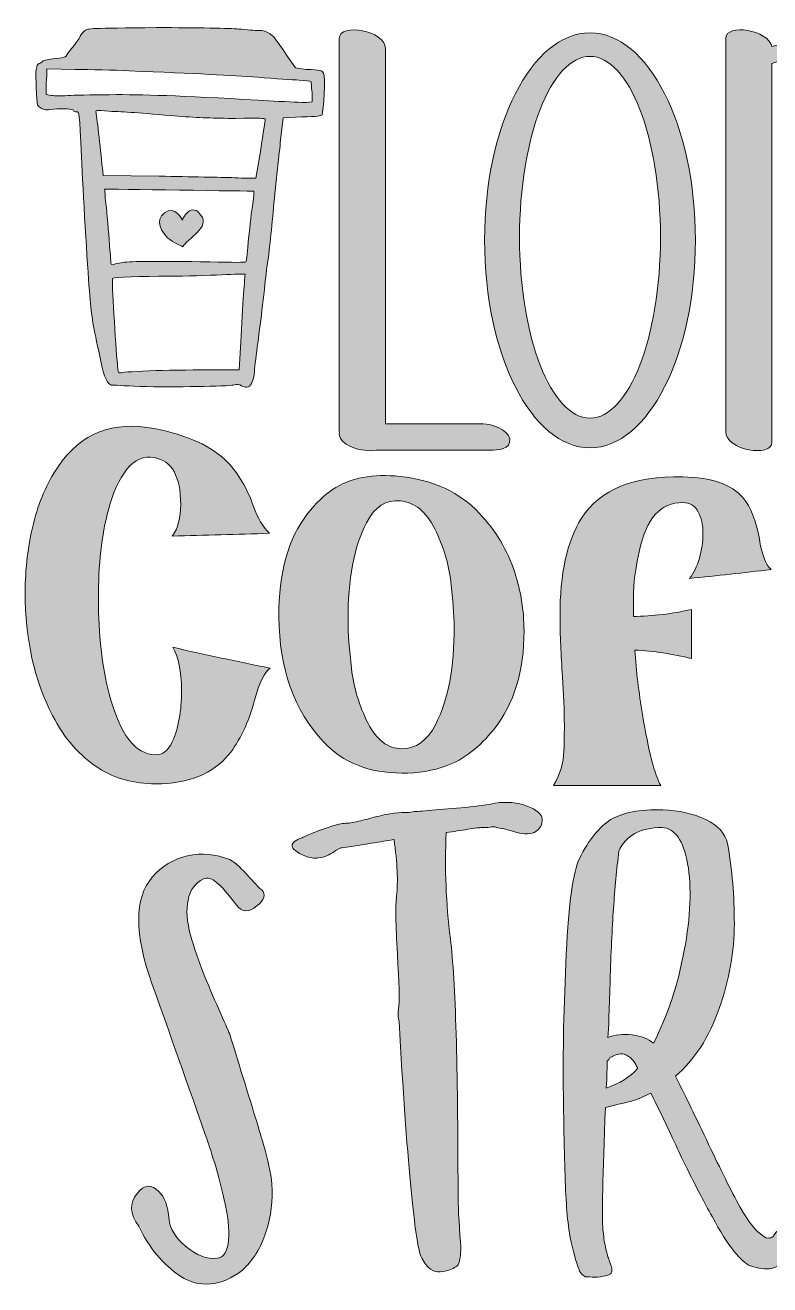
# Model space of a CAD drawing. Header units: inches. Extents: x 243 to 838, y -982 to -99.
# Drawn here: x 243 to 540, y -970 to -467 of the extents above; entities that cross this region are included whole.
import ezdxf

# ---------------------------------------------------------------- set-up
doc = ezdxf.new("R2010")
doc.units = ezdxf.units.IN
doc.header["$MEASUREMENT"] = 0
doc.layers.add('Layer 1', color=7, linetype='Continuous')

# ---------------------------------------------------------------- blocks, each defined once
blk = doc.blocks.new('block 5')
at = {"layer": 'Layer 1', "true_color": 0xbe1e2f}
h = blk.add_hatch(color=242, dxfattribs=at)
h.dxf.hatch_style = 2
edge = h.paths.add_edge_path()
edge.add_spline(control_points=[(294.7, -770.14), (286, -770.14), (278.41, -768.12), (271.93, -763.93), (264.34, -759.08), (258.17, -752.05), (253.41, -742.78), (246.13, -728.81), (242.51, -712.22), (242.51, -693.7), (242.51, -684.11), (243.6, -674.89), (245.77, -666.17), (247.94, -657.45), (251.19, -649.9), (255.53, -643.58), (264.86, -629.71), (277.7, -625.02), (294.17, -628.18), (307.38, -630.71), (317.17, -635.19), (323.5, -641.69), (327.81, -646.15), (331.25, -652.02), (333.81, -659.31), (335.46, -663.99), (337.6, -667.55), (340.21, -670), (327.23, -670.44), (314.26, -670.81), (301.32, -671.15), (303.6, -668.03), (304.73, -663.83), (304.71, -658.52), (304.66, -647.23), (301.15, -641.01), (294.21, -639.78), (289.93, -639.03), (286.24, -640.54), (283.16, -644.41), (280.07, -648.29), (277.61, -653.69), (275.79, -660.62), (273.08, -670.82), (271.75, -682.74), (271.78, -696.2), (271.81, -710.45), (273.24, -723.15), (276.09, -734.13), (280.36, -750.43), (286.55, -758.43), (294.65, -758.55), (297.48, -758.59), (299.7, -756.84), (301.32, -753.32), (303.82, -747.9), (305.06, -741.11), (305.02, -732.87), (304.99, -725.11), (303.81, -719.36), (301.5, -715.57), (314.49, -718.52), (327.49, -721.29), (340.5, -723.91), (338.21, -725.42), (336.11, -729.65), (334.22, -736.67), (331.74, -745.83), (328.29, -753.11), (323.86, -758.5), (317.58, -766.17), (307.86, -770.14), (294.7, -770.14)], knot_values=[0, 0, 0, 0, 1, 1, 1, 2, 2, 2, 3, 3, 3, 4, 4, 4, 5, 5, 5, 6, 6, 6, 7, 7, 7, 8, 8, 8, 9, 9, 9, 10, 10, 10, 11, 11, 11, 12, 12, 12, 13, 13, 13, 14, 14, 14, 15, 15, 15, 16, 16, 16, 17, 17, 17, 18, 18, 18, 19, 19, 19, 20, 20, 20, 21, 21, 21, 22, 22, 22, 23, 23, 23, 24, 24, 24, 24], degree=3, periodic=1)
h = blk.add_hatch(color=242, dxfattribs=at)
h.dxf.hatch_style = 2
edge = h.paths.add_edge_path()
edge.add_spline(control_points=[(393.14, -765.86), (380.06, -765.8), (369.59, -761.74), (361.73, -753.37), (349.99, -740.88), (344.07, -723.98), (343.95, -703.44), (343.86, -685.88), (347.68, -672.01), (355.42, -662.15), (358.73, -657.98), (362.06, -654.77), (365.39, -652.5), (372.57, -647.77), (381.59, -646.13), (392.47, -647.29), (405.66, -648.7), (416.2, -653.57), (424.08, -661.94), (430.6, -668.82), (435.34, -676.72), (438.28, -685.72), (440.71, -693.21), (441.93, -700.9), (441.97, -708.84), (442.04, -725.03), (438.03, -738.12), (429.98, -748.3), (424.21, -755.5), (417.83, -760.42), (410.86, -763), (405.59, -764.92), (399.69, -765.88), (393.14, -765.86)], knot_values=[0, 0, 0, 0, 1, 1, 1, 2, 2, 2, 3, 3, 3, 4, 4, 4, 5, 5, 5, 6, 6, 6, 7, 7, 7, 8, 8, 8, 9, 9, 9, 10, 10, 10, 11, 11, 11, 11], degree=3, periodic=1)
edge = h.paths.add_edge_path()
edge.add_spline(control_points=[(393.09, -756.11), (398.74, -756.18), (403.26, -752.9), (406.64, -746.36), (411.65, -736.53), (414.11, -723.55), (414.02, -707.24), (414, -702.56), (413.56, -696.61), (412.7, -689.37), (411.84, -682.13), (409.7, -675.11), (406.28, -668.23), (402.85, -661.35), (398.26, -657.6), (392.53, -657.04), (386.79, -656.48), (382.27, -659.35), (378.96, -665.79), (373.96, -675.38), (371.51, -688.47), (371.6, -704.89), (371.63, -710.06), (372.1, -716.48), (372.99, -724.11), (373.89, -731.75), (376.07, -739.01), (379.53, -745.83), (382.99, -752.64), (387.51, -756.04), (393.09, -756.11)], knot_values=[0, 0, 0, 0, 1, 1, 1, 2, 2, 2, 3, 3, 3, 4, 4, 4, 5, 5, 5, 6, 6, 6, 7, 7, 7, 8, 8, 8, 9, 9, 9, 10, 10, 10, 10], degree=3, periodic=1)
h = blk.add_hatch(color=242, dxfattribs=at)
h.dxf.hatch_style = 2
edge = h.paths.add_edge_path()
edge.add_spline(control_points=[(496.66, -770.87), (482.35, -770.87), (468.04, -770.87), (453.73, -770.87), (456.38, -766.36), (457.78, -761.73), (457.91, -756.96), (458.04, -752.19), (458.1, -748.8), (458.1, -746.78), (458.07, -740.8), (457.83, -734.33), (457.35, -727.39), (456.72, -718.55), (456.4, -710.5), (456.37, -703.26), (456.3, -686.18), (459.16, -673.08), (464.96, -664.01), (472.39, -652.34), (485.88, -647.09), (505.41, -647.49), (516.94, -647.72), (524.96, -650.41), (529.44, -655.77), (532.66, -659.62), (534.87, -665.11), (536.06, -672.28), (537.03, -678.39), (538.6, -682.46), (540.76, -684.49), (529.89, -685.78), (519.02, -686.97), (508.16, -688.07), (509.8, -685.99), (511.1, -683.29), (512.07, -679.98), (513.04, -676.66), (513.52, -673.34), (513.52, -670.02), (513.52, -666.64), (512.88, -663.76), (511.6, -661.38), (510.33, -659), (508.27, -657.79), (505.43, -657.74), (496.6, -657.57), (490.78, -664.08), (487.97, -677.43), (486.86, -682.5), (486.16, -687), (485.87, -690.92), (485.73, -693.62), (485.67, -697.22), (485.68, -701.74), (485.68, -702.24), (485.68, -702.73), (485.68, -703.23), (493.44, -703.15), (501.2, -702.21), (508.96, -700.42), (508.96, -706.98), (508.97, -713.55), (508.98, -720.11), (501.37, -718.19), (493.8, -717.05), (486.27, -716.7), (486.81, -725.03), (487.84, -733.63), (489.35, -742.49), (491.76, -757.09), (494.2, -766.54), (496.66, -770.87)], knot_values=[0, 0, 0, 0, 1, 1, 1, 2, 2, 2, 3, 3, 3, 4, 4, 4, 5, 5, 5, 6, 6, 6, 7, 7, 7, 8, 8, 8, 9, 9, 9, 10, 10, 10, 11, 11, 11, 12, 12, 12, 13, 13, 13, 14, 14, 14, 15, 15, 15, 16, 16, 16, 17, 17, 17, 18, 18, 18, 19, 19, 19, 20, 20, 20, 21, 21, 21, 22, 22, 22, 23, 23, 23, 24, 24, 24, 24], degree=3, periodic=1)
at = {"layer": 'Layer 1', "lineweight": 0}
for points, knots in [([(294.7, -770.14), (286, -770.14), (278.41, -768.12), (271.93, -763.93), (264.34, -759.08), (258.17, -752.05), (253.41, -742.78), (246.13, -728.81), (242.51, -712.22), (242.51, -693.7), (242.51, -684.11), (243.6, -674.89), (245.77, -666.17), (247.94, -657.45), (251.19, -649.9), (255.53, -643.58), (264.86, -629.71), (277.7, -625.02), (294.17, -628.18), (307.38, -630.71), (317.17, -635.19), (323.5, -641.69), (327.81, -646.15), (331.25, -652.02), (333.81, -659.31), (335.46, -663.99), (337.6, -667.55), (340.21, -670), (327.23, -670.44), (314.26, -670.81), (301.32, -671.15), (303.6, -668.03), (304.73, -663.83), (304.71, -658.52), (304.66, -647.23), (301.15, -641.01), (294.21, -639.78), (289.93, -639.03), (286.24, -640.54), (283.16, -644.41), (280.07, -648.29), (277.61, -653.69), (275.79, -660.62), (273.08, -670.82), (271.75, -682.74), (271.78, -696.2), (271.81, -710.45), (273.24, -723.15), (276.09, -734.13), (280.36, -750.43), (286.55, -758.43), (294.65, -758.55), (297.48, -758.59), (299.7, -756.84), (301.32, -753.32), (303.82, -747.9), (305.06, -741.11), (305.02, -732.87), (304.99, -725.11), (303.81, -719.36), (301.5, -715.57), (314.49, -718.52), (327.49, -721.29), (340.5, -723.91), (338.21, -725.42), (336.11, -729.65), (334.22, -736.67), (331.74, -745.83), (328.29, -753.11), (323.86, -758.5), (317.58, -766.17), (307.86, -770.14), (294.7, -770.14)], [0, 0, 0, 0, 1, 1, 1, 2, 2, 2, 3, 3, 3, 4, 4, 4, 5, 5, 5, 6, 6, 6, 7, 7, 7, 8, 8, 8, 9, 9, 9, 10, 10, 10, 11, 11, 11, 12, 12, 12, 13, 13, 13, 14, 14, 14, 15, 15, 15, 16, 16, 16, 17, 17, 17, 18, 18, 18, 19, 19, 19, 20, 20, 20, 21, 21, 21, 22, 22, 22, 23, 23, 23, 24, 24, 24, 24]), ([(393.14, -765.86), (380.06, -765.8), (369.59, -761.74), (361.73, -753.37), (349.99, -740.88), (344.07, -723.98), (343.95, -703.44), (343.86, -685.88), (347.68, -672.01), (355.42, -662.15), (358.73, -657.98), (362.06, -654.77), (365.39, -652.5), (372.57, -647.77), (381.59, -646.13), (392.47, -647.29), (405.66, -648.7), (416.2, -653.57), (424.08, -661.94), (430.6, -668.82), (435.34, -676.72), (438.28, -685.72), (440.71, -693.21), (441.93, -700.9), (441.97, -708.84), (442.04, -725.03), (438.03, -738.12), (429.98, -748.3), (424.21, -755.5), (417.83, -760.42), (410.86, -763), (405.59, -764.92), (399.69, -765.88), (393.14, -765.86)], [0, 0, 0, 0, 1, 1, 1, 2, 2, 2, 3, 3, 3, 4, 4, 4, 5, 5, 5, 6, 6, 6, 7, 7, 7, 8, 8, 8, 9, 9, 9, 10, 10, 10, 11, 11, 11, 11]), ([(496.66, -770.87), (482.35, -770.87), (468.04, -770.87), (453.73, -770.87), (456.38, -766.36), (457.78, -761.73), (457.91, -756.96), (458.04, -752.19), (458.1, -748.8), (458.1, -746.78), (458.07, -740.8), (457.83, -734.33), (457.35, -727.39), (456.72, -718.55), (456.4, -710.5), (456.37, -703.26), (456.3, -686.18), (459.16, -673.08), (464.96, -664.01), (472.39, -652.34), (485.88, -647.09), (505.41, -647.49), (516.94, -647.72), (524.96, -650.41), (529.44, -655.77), (532.66, -659.62), (534.87, -665.11), (536.06, -672.28), (537.03, -678.39), (538.6, -682.46), (540.76, -684.49), (529.89, -685.78), (519.02, -686.97), (508.16, -688.07), (509.8, -685.99), (511.1, -683.29), (512.07, -679.98), (513.04, -676.66), (513.52, -673.34), (513.52, -670.02), (513.52, -666.64), (512.88, -663.76), (511.6, -661.38), (510.33, -659), (508.27, -657.79), (505.43, -657.74), (496.6, -657.57), (490.78, -664.08), (487.97, -677.43), (486.86, -682.5), (486.16, -687), (485.87, -690.92), (485.73, -693.62), (485.67, -697.22), (485.68, -701.74), (485.68, -702.24), (485.68, -702.73), (485.68, -703.23), (493.44, -703.15), (501.2, -702.21), (508.96, -700.42), (508.96, -706.98), (508.97, -713.55), (508.98, -720.11), (501.37, -718.19), (493.8, -717.05), (486.27, -716.7), (486.81, -725.03), (487.84, -733.63), (489.35, -742.49), (491.76, -757.09), (494.2, -766.54), (496.66, -770.87)], [0, 0, 0, 0, 1, 1, 1, 2, 2, 2, 3, 3, 3, 4, 4, 4, 5, 5, 5, 6, 6, 6, 7, 7, 7, 8, 8, 8, 9, 9, 9, 10, 10, 10, 11, 11, 11, 12, 12, 12, 13, 13, 13, 14, 14, 14, 15, 15, 15, 16, 16, 16, 17, 17, 17, 18, 18, 18, 19, 19, 19, 20, 20, 20, 21, 21, 21, 22, 22, 22, 23, 23, 23, 24, 24, 24, 24]), ([(393.09, -756.11), (398.74, -756.18), (403.26, -752.9), (406.64, -746.36), (411.65, -736.53), (414.11, -723.55), (414.02, -707.24), (414, -702.56), (413.56, -696.61), (412.7, -689.37), (411.84, -682.13), (409.7, -675.11), (406.28, -668.23), (402.85, -661.35), (398.26, -657.6), (392.53, -657.04), (386.79, -656.48), (382.27, -659.35), (378.96, -665.79), (373.96, -675.38), (371.51, -688.47), (371.6, -704.89), (371.63, -710.06), (372.1, -716.48), (372.99, -724.11), (373.89, -731.75), (376.07, -739.01), (379.53, -745.83), (382.99, -752.64), (387.51, -756.04), (393.09, -756.11)], [0, 0, 0, 0, 1, 1, 1, 2, 2, 2, 3, 3, 3, 4, 4, 4, 5, 5, 5, 6, 6, 6, 7, 7, 7, 8, 8, 8, 9, 9, 9, 10, 10, 10, 10])]:
    blk.add_open_spline(points, degree=3, knots=knots, dxfattribs=at)
blk = doc.blocks.new('block 6')
at = {"layer": 'Layer 1', "true_color": 0x030405}
h = blk.add_hatch(color=178, dxfattribs=at)
h.dxf.hatch_style = 2
edge = h.paths.add_edge_path()
edge.add_spline(control_points=[(389.98, -792.35), (386.61, -793.02), (379.65, -794.15), (369.09, -795.72), (368.64, -795.72), (367.92, -796.06), (366.9, -796.73), (365.89, -797.4), (364.88, -798.02), (363.87, -798.58), (362.86, -799.15), (361.52, -799.54), (359.83, -799.76), (358.15, -799.99), (356.4, -799.76), (354.61, -799.09), (351.01, -797.52), (349.22, -796.11), (349.22, -794.88), (349.22, -793.64), (350.57, -792.58), (353.26, -791.68), (354.16, -791.23), (355.73, -790.55), (357.98, -789.65), (360.22, -788.76), (362.36, -787.97), (364.38, -787.3), (366.4, -786.62), (368.31, -786.18), (370.11, -785.95), (371.67, -785.95), (373.58, -785.67), (375.83, -785.11), (378.07, -784.55), (380.49, -783.93), (383.07, -783.25), (385.65, -782.58), (387.96, -782.13), (389.98, -781.91), (392.45, -781.69), (394.19, -781.57), (395.2, -781.57), (396.21, -781.57), (397.17, -781.46), (398.06, -781.23), (398.74, -781.23), (401.1, -781.06), (405.14, -780.73), (409.18, -780.39), (413.67, -780), (418.61, -779.55), (423.55, -779.1), (427.49, -778.54), (430.41, -777.86), (435.12, -777.19), (439.39, -777.59), (443.21, -779.04), (447.02, -780.51), (449.04, -782.24), (449.27, -784.26), (449.27, -786.29), (448.43, -787.92), (446.75, -789.15), (445.06, -790.39), (442.2, -790.44), (438.15, -789.32), (435.91, -788.64), (434.22, -788.2), (433.1, -787.97), (431.97, -787.75), (431.19, -787.58), (430.74, -787.47), (430.29, -787.35), (429.51, -787.35), (428.38, -787.47), (427.26, -787.58), (426.25, -787.63), (425.35, -787.63), (424.23, -787.63), (422.26, -787.86), (419.46, -788.31), (416.65, -788.76), (413.78, -789.21), (410.87, -789.65), (410.19, -803.8), (410.75, -817.95), (412.55, -832.1), (414.57, -849.17), (415.58, -882.86), (415.58, -933.16), (415.58, -938.55), (415.92, -945.29), (416.59, -953.38), (416.81, -957.64), (416.48, -960.67), (415.58, -962.47), (415.36, -962.69), (414.91, -963.03), (414.23, -963.48), (413.56, -963.93), (412.6, -964.32), (411.37, -964.66), (410.13, -965), (408.84, -965.17), (407.5, -965.17), (406.15, -965.17), (404.86, -964.55), (403.62, -963.31), (402.39, -962.08), (401.32, -960.33), (400.42, -958.09), (399.3, -954.5), (398.01, -945.07), (396.55, -929.79), (395.09, -914.53), (393.57, -892.96), (392, -865.11), (391.55, -863.99), (391.55, -861.41), (392, -857.37), (392.22, -856.47), (392, -850.07), (391.33, -838.17), (390.65, -826.26), (390.54, -818.52), (390.99, -814.92), (391.66, -809.31), (391.33, -801.78), (389.98, -792.35)], knot_values=[0, 0, 0, 0, 1, 1, 1, 2, 2, 2, 3, 3, 3, 4, 4, 4, 5, 5, 5, 6, 6, 6, 7, 7, 7, 8, 8, 8, 9, 9, 9, 10, 10, 10, 11, 11, 11, 12, 12, 12, 13, 13, 13, 14, 14, 14, 15, 15, 15, 16, 16, 16, 17, 17, 17, 18, 18, 18, 19, 19, 19, 20, 20, 20, 21, 21, 21, 22, 22, 22, 23, 23, 23, 24, 24, 24, 25, 25, 25, 26, 26, 26, 27, 27, 27, 28, 28, 28, 29, 29, 29, 30, 30, 30, 31, 31, 31, 32, 32, 32, 33, 33, 33, 34, 34, 34, 35, 35, 35, 36, 36, 36, 37, 37, 37, 38, 38, 38, 39, 39, 39, 40, 40, 40, 41, 41, 41, 42, 42, 42, 43, 43, 43, 43], degree=3, periodic=1)
h = blk.add_hatch(color=178, dxfattribs=at)
h.dxf.hatch_style = 2
edge = h.paths.add_edge_path()
edge.add_spline(control_points=[(466.45, -967.19), (466, -966.96), (465.44, -966.51), (464.76, -965.84), (464.09, -965.17), (463.02, -962.08), (461.56, -956.58), (460.1, -951.07), (459.15, -943.72), (458.7, -934.51), (458.25, -925.08), (457.91, -911.77), (457.69, -894.59), (457.46, -877.41), (457.86, -858.6), (458.87, -838.17), (459.88, -817.73), (461.62, -805.04), (464.09, -800.1), (467.91, -792.47), (472.12, -787.25), (476.72, -784.43), (481.32, -781.63), (488.23, -780.34), (497.44, -780.56), (503.95, -780.79), (509.68, -782.08), (514.62, -784.43), (519.56, -786.79), (522.48, -789.99), (523.38, -794.03), (525.17, -804.37), (526.07, -815.04), (526.07, -826.04), (526.07, -837.04), (524.05, -848.33), (520.01, -859.89), (515.97, -871.46), (510.13, -880.5), (502.49, -887.01), (505.19, -892.18), (509, -899.98), (513.95, -910.43), (518.88, -920.87), (523.21, -929.63), (526.92, -936.7), (530.62, -943.77), (533.82, -948.21), (536.52, -950.01), (537.64, -951.13), (538.65, -951.69), (539.55, -951.69), (540.44, -951.69), (541.07, -951.52), (541.4, -951.19), (541.74, -950.85), (542.08, -950.4), (542.41, -949.84), (542.75, -949.28), (543.03, -949), (543.26, -949), (545.5, -948.77), (546.84, -950.57), (547.3, -954.39), (547.75, -959.78), (545.61, -962.92), (540.9, -963.82), (538.65, -964.27), (535.84, -963.93), (532.48, -962.81), (530.68, -962.13), (528.49, -960.17), (525.91, -956.91), (523.32, -953.65), (520.4, -949.05), (517.15, -943.1), (513.89, -937.15), (511.14, -931.93), (508.89, -927.44), (506.65, -922.95), (503.67, -916.77), (499.97, -908.91), (496.26, -901.05), (493.84, -896), (492.72, -893.75), (490.03, -895.1), (487.33, -896.22), (484.64, -897.12), (480.6, -898.02), (477.23, -898.8), (474.53, -899.48), (473.41, -926.88), (473.07, -943.16), (473.52, -948.32), (473.74, -950.79), (474.08, -953.09), (474.53, -955.23), (474.98, -957.36), (475.43, -958.99), (475.88, -960.11), (476.33, -961.23), (476.67, -962.25), (476.89, -963.15), (477.11, -964.04), (477.17, -964.71), (477.06, -965.17), (476.94, -965.61), (476.67, -965.95), (476.22, -966.18), (475.32, -966.62), (474.08, -966.96), (472.51, -967.19), (470.94, -967.41), (469.48, -967.41), (468.13, -967.19), (468.13, -967.19), (466.45, -967.19), (466.45, -967.19)], knot_values=[0, 0, 0, 0, 1, 1, 1, 2, 2, 2, 3, 3, 3, 4, 4, 4, 5, 5, 5, 6, 6, 6, 7, 7, 7, 8, 8, 8, 9, 9, 9, 10, 10, 10, 11, 11, 11, 12, 12, 12, 13, 13, 13, 14, 14, 14, 15, 15, 15, 16, 16, 16, 17, 17, 17, 18, 18, 18, 19, 19, 19, 20, 20, 20, 21, 21, 21, 22, 22, 22, 23, 23, 23, 24, 24, 24, 25, 25, 25, 26, 26, 26, 27, 27, 27, 28, 28, 28, 29, 29, 29, 30, 30, 30, 31, 31, 31, 32, 32, 32, 33, 33, 33, 34, 34, 34, 35, 35, 35, 36, 36, 36, 37, 37, 37, 38, 38, 38, 39, 39, 39, 39], degree=3, periodic=1)
edge = h.paths.add_edge_path()
edge.add_spline(control_points=[(475.21, -880.95), (475.21, -883.42), (475.09, -887.01), (474.87, -891.73), (480.26, -889.93), (484.41, -887.35), (487.33, -883.98), (487.33, -883.53), (487.22, -883.2), (487, -882.97), (486.1, -881.17), (485.03, -879.88), (483.8, -879.1), (482.56, -878.31), (481.49, -877.97), (480.6, -878.08), (479.7, -878.2), (478.86, -878.42), (478.07, -878.76), (477.28, -879.1), (476.67, -879.38), (476.22, -879.6), (476.22, -879.6), (475.88, -880.27), (475.88, -880.27), (475.88, -880.27), (475.21, -880.95), (475.21, -880.95)], knot_values=[0, 0, 0, 0, 1, 1, 1, 2, 2, 2, 3, 3, 3, 4, 4, 4, 5, 5, 5, 6, 6, 6, 7, 7, 7, 8, 8, 8, 9, 9, 9, 9], degree=3, periodic=1)
edge = h.paths.add_edge_path()
edge.add_spline(control_points=[(475.54, -871.52), (478.24, -870.39), (481.44, -870.06), (485.15, -870.5), (488.85, -870.96), (491.71, -872.08), (493.73, -873.87), (499.35, -862.87), (503.45, -850.52), (506.03, -836.82), (508.61, -823.12), (509.06, -811.55), (507.38, -802.12), (505.69, -792.69), (502.27, -787.86), (497.1, -787.63), (488.35, -787.63), (482.62, -790.78), (479.92, -797.07), (479.02, -804.26), (478.29, -811.89), (477.73, -819.97), (477.17, -828.06), (476.72, -837.78), (476.39, -849.11), (476.05, -860.46), (475.76, -867.93), (475.54, -871.52)], knot_values=[0, 0, 0, 0, 1, 1, 1, 2, 2, 2, 3, 3, 3, 4, 4, 4, 5, 5, 5, 6, 6, 6, 7, 7, 7, 8, 8, 8, 9, 9, 9, 9], degree=3, periodic=1)
h = blk.add_hatch(color=178, dxfattribs=at)
h.dxf.hatch_style = 2
edge = h.paths.add_edge_path()
edge.add_spline(control_points=[(287.91, -946.98), (284.32, -942.04), (284.09, -937.66), (287.24, -933.84), (290.15, -930.25), (293.08, -930.02), (296, -933.16), (298.24, -935.18), (299.59, -938.89), (300.04, -944.28), (300.26, -947.87), (302.51, -951.47), (306.78, -955.06), (311.04, -958.65), (315.2, -960.22), (319.24, -959.78), (321.94, -959.55), (323.45, -957.13), (323.79, -952.53), (324.13, -947.93), (323.56, -942.54), (322.11, -936.36), (320.64, -930.19), (319.18, -924.74), (317.73, -920.02), (316.26, -915.31), (315.2, -912.06), (314.53, -910.26), (305.77, -885.33), (298.69, -865.34), (293.3, -850.29), (286.11, -830.08), (286.11, -815.82), (293.3, -807.51), (297.12, -803.02), (301.83, -800.16), (307.45, -798.92), (313.06, -797.69), (318.68, -798.19), (324.29, -800.44), (325.64, -801.11), (327.04, -802.18), (328.51, -803.64), (329.96, -805.1), (331.54, -806.78), (333.22, -808.69), (334.91, -810.6), (336.2, -811.89), (337.1, -812.56), (338.89, -814.36), (338.22, -816.49), (335.07, -818.96), (331.93, -821.66), (329.23, -821.55), (326.99, -818.63), (323.62, -814.14), (320.98, -811.1), (319.07, -809.53), (317.16, -807.96), (315.42, -807.51), (313.85, -808.18), (310.48, -809.76), (308.4, -812.56), (307.62, -816.61), (306.83, -820.65), (307.17, -825.31), (308.63, -830.59), (310.09, -835.87), (311.77, -840.86), (313.68, -845.58), (315.59, -850.29), (317.67, -855.18), (319.92, -860.23), (322.16, -865.28), (323.62, -868.6), (324.29, -870.17), (325.86, -875.34), (327.66, -881.17), (329.68, -887.69), (331.71, -894.2), (333.5, -900.04), (335.07, -905.2), (336.64, -910.37), (337.54, -913.4), (337.77, -914.3), (339.56, -920.36), (340.69, -925.64), (341.14, -930.13), (341.59, -936.65), (340.8, -943.05), (338.78, -949.33), (336.76, -955.62), (333.61, -960.67), (329.35, -964.49), (325.08, -967.86), (320.81, -969.71), (316.55, -970.05), (312.28, -970.39), (308.35, -969.38), (304.76, -967.02), (301.16, -964.66), (297.96, -961.8), (295.16, -958.43), (292.34, -955.06), (289.93, -951.24), (287.91, -946.98)], knot_values=[0, 0, 0, 0, 1, 1, 1, 2, 2, 2, 3, 3, 3, 4, 4, 4, 5, 5, 5, 6, 6, 6, 7, 7, 7, 8, 8, 8, 9, 9, 9, 10, 10, 10, 11, 11, 11, 12, 12, 12, 13, 13, 13, 14, 14, 14, 15, 15, 15, 16, 16, 16, 17, 17, 17, 18, 18, 18, 19, 19, 19, 20, 20, 20, 21, 21, 21, 22, 22, 22, 23, 23, 23, 24, 24, 24, 25, 25, 25, 26, 26, 26, 27, 27, 27, 28, 28, 28, 29, 29, 29, 30, 30, 30, 31, 31, 31, 32, 32, 32, 33, 33, 33, 34, 34, 34, 35, 35, 35, 35], degree=3, periodic=1)
at = {"layer": 'Layer 1', "lineweight": 0}
for points, knots in [([(389.98, -792.35), (386.61, -793.02), (379.65, -794.15), (369.09, -795.72), (368.64, -795.72), (367.92, -796.06), (366.9, -796.73), (365.89, -797.4), (364.88, -798.02), (363.87, -798.58), (362.86, -799.15), (361.52, -799.54), (359.83, -799.76), (358.15, -799.99), (356.4, -799.76), (354.61, -799.09), (351.01, -797.52), (349.22, -796.11), (349.22, -794.88), (349.22, -793.64), (350.57, -792.58), (353.26, -791.68), (354.16, -791.23), (355.73, -790.55), (357.98, -789.65), (360.22, -788.76), (362.36, -787.97), (364.38, -787.3), (366.4, -786.62), (368.31, -786.18), (370.11, -785.95), (371.67, -785.95), (373.58, -785.67), (375.83, -785.11), (378.07, -784.55), (380.49, -783.93), (383.07, -783.25), (385.65, -782.58), (387.96, -782.13), (389.98, -781.91), (392.45, -781.69), (394.19, -781.57), (395.2, -781.57), (396.21, -781.57), (397.17, -781.46), (398.06, -781.23), (398.74, -781.23), (401.1, -781.06), (405.14, -780.73), (409.18, -780.39), (413.67, -780), (418.61, -779.55), (423.55, -779.1), (427.49, -778.54), (430.41, -777.86), (435.12, -777.19), (439.39, -777.59), (443.21, -779.04), (447.02, -780.51), (449.04, -782.24), (449.27, -784.26), (449.27, -786.29), (448.43, -787.92), (446.75, -789.15), (445.06, -790.39), (442.2, -790.44), (438.15, -789.32), (435.91, -788.64), (434.22, -788.2), (433.1, -787.97), (431.97, -787.75), (431.19, -787.58), (430.74, -787.47), (430.29, -787.35), (429.51, -787.35), (428.38, -787.47), (427.26, -787.58), (426.25, -787.63), (425.35, -787.63), (424.23, -787.63), (422.26, -787.86), (419.46, -788.31), (416.65, -788.76), (413.78, -789.21), (410.87, -789.65), (410.19, -803.8), (410.75, -817.95), (412.55, -832.1), (414.57, -849.17), (415.58, -882.86), (415.58, -933.16), (415.58, -938.55), (415.92, -945.29), (416.59, -953.38), (416.81, -957.64), (416.48, -960.67), (415.58, -962.47), (415.36, -962.69), (414.91, -963.03), (414.23, -963.48), (413.56, -963.93), (412.6, -964.32), (411.37, -964.66), (410.13, -965), (408.84, -965.17), (407.5, -965.17), (406.15, -965.17), (404.86, -964.55), (403.62, -963.31), (402.39, -962.08), (401.32, -960.33), (400.42, -958.09), (399.3, -954.5), (398.01, -945.07), (396.55, -929.79), (395.09, -914.53), (393.57, -892.96), (392, -865.11), (391.55, -863.99), (391.55, -861.41), (392, -857.37), (392.22, -856.47), (392, -850.07), (391.33, -838.17), (390.65, -826.26), (390.54, -818.52), (390.99, -814.92), (391.66, -809.31), (391.33, -801.78), (389.98, -792.35)], [0, 0, 0, 0, 1, 1, 1, 2, 2, 2, 3, 3, 3, 4, 4, 4, 5, 5, 5, 6, 6, 6, 7, 7, 7, 8, 8, 8, 9, 9, 9, 10, 10, 10, 11, 11, 11, 12, 12, 12, 13, 13, 13, 14, 14, 14, 15, 15, 15, 16, 16, 16, 17, 17, 17, 18, 18, 18, 19, 19, 19, 20, 20, 20, 21, 21, 21, 22, 22, 22, 23, 23, 23, 24, 24, 24, 25, 25, 25, 26, 26, 26, 27, 27, 27, 28, 28, 28, 29, 29, 29, 30, 30, 30, 31, 31, 31, 32, 32, 32, 33, 33, 33, 34, 34, 34, 35, 35, 35, 36, 36, 36, 37, 37, 37, 38, 38, 38, 39, 39, 39, 40, 40, 40, 41, 41, 41, 42, 42, 42, 43, 43, 43, 43]), ([(466.45, -967.19), (466, -966.96), (465.44, -966.51), (464.76, -965.84), (464.09, -965.17), (463.02, -962.08), (461.56, -956.58), (460.1, -951.07), (459.15, -943.72), (458.7, -934.51), (458.25, -925.08), (457.91, -911.77), (457.69, -894.59), (457.46, -877.41), (457.86, -858.6), (458.87, -838.17), (459.88, -817.73), (461.62, -805.04), (464.09, -800.1), (467.91, -792.47), (472.12, -787.25), (476.72, -784.43), (481.32, -781.63), (488.23, -780.34), (497.44, -780.56), (503.95, -780.79), (509.68, -782.08), (514.62, -784.43), (519.56, -786.79), (522.48, -789.99), (523.38, -794.03), (525.17, -804.37), (526.07, -815.04), (526.07, -826.04), (526.07, -837.04), (524.05, -848.33), (520.01, -859.89), (515.97, -871.46), (510.13, -880.5), (502.49, -887.01), (505.19, -892.18), (509, -899.98), (513.95, -910.43), (518.88, -920.87), (523.21, -929.63), (526.92, -936.7), (530.62, -943.77), (533.82, -948.21), (536.52, -950.01), (537.64, -951.13), (538.65, -951.69), (539.55, -951.69), (540.44, -951.69), (541.07, -951.52), (541.4, -951.19), (541.74, -950.85), (542.08, -950.4), (542.41, -949.84), (542.75, -949.28), (543.03, -949), (543.26, -949), (545.5, -948.77), (546.84, -950.57), (547.3, -954.39), (547.75, -959.78), (545.61, -962.92), (540.9, -963.82), (538.65, -964.27), (535.84, -963.93), (532.48, -962.81), (530.68, -962.13), (528.49, -960.17), (525.91, -956.91), (523.32, -953.65), (520.4, -949.05), (517.15, -943.1), (513.89, -937.15), (511.14, -931.93), (508.89, -927.44), (506.65, -922.95), (503.67, -916.77), (499.97, -908.91), (496.26, -901.05), (493.84, -896), (492.72, -893.75), (490.03, -895.1), (487.33, -896.22), (484.64, -897.12), (480.6, -898.02), (477.23, -898.8), (474.53, -899.48), (473.41, -926.88), (473.07, -943.16), (473.52, -948.32), (473.74, -950.79), (474.08, -953.09), (474.53, -955.23), (474.98, -957.36), (475.43, -958.99), (475.88, -960.11), (476.33, -961.23), (476.67, -962.25), (476.89, -963.15), (477.11, -964.04), (477.17, -964.71), (477.06, -965.17), (476.94, -965.61), (476.67, -965.95), (476.22, -966.18), (475.32, -966.62), (474.08, -966.96), (472.51, -967.19), (470.94, -967.41), (469.48, -967.41), (468.13, -967.19), (468.13, -967.19), (466.45, -967.19), (466.45, -967.19)], [0, 0, 0, 0, 1, 1, 1, 2, 2, 2, 3, 3, 3, 4, 4, 4, 5, 5, 5, 6, 6, 6, 7, 7, 7, 8, 8, 8, 9, 9, 9, 10, 10, 10, 11, 11, 11, 12, 12, 12, 13, 13, 13, 14, 14, 14, 15, 15, 15, 16, 16, 16, 17, 17, 17, 18, 18, 18, 19, 19, 19, 20, 20, 20, 21, 21, 21, 22, 22, 22, 23, 23, 23, 24, 24, 24, 25, 25, 25, 26, 26, 26, 27, 27, 27, 28, 28, 28, 29, 29, 29, 30, 30, 30, 31, 31, 31, 32, 32, 32, 33, 33, 33, 34, 34, 34, 35, 35, 35, 36, 36, 36, 37, 37, 37, 38, 38, 38, 39, 39, 39, 39]), ([(475.54, -871.52), (478.24, -870.39), (481.44, -870.06), (485.15, -870.5), (488.85, -870.96), (491.71, -872.08), (493.73, -873.87), (499.35, -862.87), (503.45, -850.52), (506.03, -836.82), (508.61, -823.12), (509.06, -811.55), (507.38, -802.12), (505.69, -792.69), (502.27, -787.86), (497.1, -787.63), (488.35, -787.63), (482.62, -790.78), (479.92, -797.07), (479.02, -804.26), (478.29, -811.89), (477.73, -819.97), (477.17, -828.06), (476.72, -837.78), (476.39, -849.11), (476.05, -860.46), (475.76, -867.93), (475.54, -871.52)], [0, 0, 0, 0, 1, 1, 1, 2, 2, 2, 3, 3, 3, 4, 4, 4, 5, 5, 5, 6, 6, 6, 7, 7, 7, 8, 8, 8, 9, 9, 9, 9]), ([(287.91, -946.98), (284.32, -942.04), (284.09, -937.66), (287.24, -933.84), (290.15, -930.25), (293.08, -930.02), (296, -933.16), (298.24, -935.18), (299.59, -938.89), (300.04, -944.28), (300.26, -947.87), (302.51, -951.47), (306.78, -955.06), (311.04, -958.65), (315.2, -960.22), (319.24, -959.78), (321.94, -959.55), (323.45, -957.13), (323.79, -952.53), (324.13, -947.93), (323.56, -942.54), (322.11, -936.36), (320.64, -930.19), (319.18, -924.74), (317.73, -920.02), (316.26, -915.31), (315.2, -912.06), (314.53, -910.26), (305.77, -885.33), (298.69, -865.34), (293.3, -850.29), (286.11, -830.08), (286.11, -815.82), (293.3, -807.51), (297.12, -803.02), (301.83, -800.16), (307.45, -798.92), (313.06, -797.69), (318.68, -798.19), (324.29, -800.44), (325.64, -801.11), (327.04, -802.18), (328.51, -803.64), (329.96, -805.1), (331.54, -806.78), (333.22, -808.69), (334.91, -810.6), (336.2, -811.89), (337.1, -812.56), (338.89, -814.36), (338.22, -816.49), (335.07, -818.96), (331.93, -821.66), (329.23, -821.55), (326.99, -818.63), (323.62, -814.14), (320.98, -811.1), (319.07, -809.53), (317.16, -807.96), (315.42, -807.51), (313.85, -808.18), (310.48, -809.76), (308.4, -812.56), (307.62, -816.61), (306.83, -820.65), (307.17, -825.31), (308.63, -830.59), (310.09, -835.87), (311.77, -840.86), (313.68, -845.58), (315.59, -850.29), (317.67, -855.18), (319.92, -860.23), (322.16, -865.28), (323.62, -868.6), (324.29, -870.17), (325.86, -875.34), (327.66, -881.17), (329.68, -887.69), (331.71, -894.2), (333.5, -900.04), (335.07, -905.2), (336.64, -910.37), (337.54, -913.4), (337.77, -914.3), (339.56, -920.36), (340.69, -925.64), (341.14, -930.13), (341.59, -936.65), (340.8, -943.05), (338.78, -949.33), (336.76, -955.62), (333.61, -960.67), (329.35, -964.49), (325.08, -967.86), (320.81, -969.71), (316.55, -970.05), (312.28, -970.39), (308.35, -969.38), (304.76, -967.02), (301.16, -964.66), (297.96, -961.8), (295.16, -958.43), (292.34, -955.06), (289.93, -951.24), (287.91, -946.98)], [0, 0, 0, 0, 1, 1, 1, 2, 2, 2, 3, 3, 3, 4, 4, 4, 5, 5, 5, 6, 6, 6, 7, 7, 7, 8, 8, 8, 9, 9, 9, 10, 10, 10, 11, 11, 11, 12, 12, 12, 13, 13, 13, 14, 14, 14, 15, 15, 15, 16, 16, 16, 17, 17, 17, 18, 18, 18, 19, 19, 19, 20, 20, 20, 21, 21, 21, 22, 22, 22, 23, 23, 23, 24, 24, 24, 25, 25, 25, 26, 26, 26, 27, 27, 27, 28, 28, 28, 29, 29, 29, 30, 30, 30, 31, 31, 31, 32, 32, 32, 33, 33, 33, 34, 34, 34, 35, 35, 35, 35]), ([(475.21, -880.95), (475.21, -883.42), (475.09, -887.01), (474.87, -891.73), (480.26, -889.93), (484.41, -887.35), (487.33, -883.98), (487.33, -883.53), (487.22, -883.2), (487, -882.97), (486.1, -881.17), (485.03, -879.88), (483.8, -879.1), (482.56, -878.31), (481.49, -877.97), (480.6, -878.08), (479.7, -878.2), (478.86, -878.42), (478.07, -878.76), (477.28, -879.1), (476.67, -879.38), (476.22, -879.6), (476.22, -879.6), (475.88, -880.27), (475.88, -880.27), (475.88, -880.27), (475.21, -880.95), (475.21, -880.95)], [0, 0, 0, 0, 1, 1, 1, 2, 2, 2, 3, 3, 3, 4, 4, 4, 5, 5, 5, 6, 6, 6, 7, 7, 7, 8, 8, 8, 9, 9, 9, 9])]:
    blk.add_open_spline(points, degree=3, knots=knots, dxfattribs=at)
blk = doc.blocks.new('block 7')
at = {"layer": 'Layer 1', "true_color": 0x030405}
h = blk.add_hatch(color=178, dxfattribs=at)
h.dxf.hatch_style = 2
edge = h.paths.add_edge_path()
edge.add_spline(control_points=[(436.23, -632.25), (436.94, -636.5), (431.34, -636.83), (428.44, -636.83), (413.24, -636.83), (398.03, -636.83), (382.82, -636.83), (381.5, -637.05), (379.95, -637.04), (378.35, -636.82), (375.11, -636.65), (368.77, -634.53), (368.16, -630.89), (368.09, -630.48), (368.1, -630.12), (368.14, -629.77), (368.14, -629.69), (368.12, -629.6), (368.12, -629.51), (368.12, -577.07), (368.12, -524.62), (368.12, -472.18), (368.12, -465.93), (386.58, -468.99), (386.58, -476.29), (386.58, -526.29), (386.58, -576.3), (386.58, -626.3), (399.6, -626.3), (412.62, -626.3), (425.64, -626.3), (428.73, -626.3), (435.6, -628.45), (436.23, -632.25)], knot_values=[0, 0, 0, 0, 1, 1, 1, 2, 2, 2, 3, 3, 3, 4, 4, 4, 5, 5, 5, 6, 6, 6, 7, 7, 7, 8, 8, 8, 9, 9, 9, 10, 10, 10, 11, 11, 11, 11], degree=3, periodic=1)
h = blk.add_hatch(color=178, dxfattribs=at)
h.dxf.hatch_style = 2
edge = h.paths.add_edge_path()
edge.add_spline(control_points=[(612.3, -516.89), (613.97, -555.86), (613.52, -595.05), (613.44, -634.05), (613.44, -637.18), (604.21, -635.65), (604.21, -632), (604.25, -610.29), (604.17, -588.59), (603.95, -566.89), (603.83, -554.75), (603.67, -542.62), (603.47, -530.48), (603.3, -521.11), (603.42, -511.56), (601.85, -502.29), (599.24, -486.93), (589.09, -477.21), (573.29, -476.5), (562.39, -476.01), (551.38, -478.63), (541.11, -482.2), (541.11, -532.67), (541.11, -583.14), (541.11, -633.61), (541.11, -639.86), (522.65, -636.8), (522.65, -629.5), (522.65, -577.05), (522.65, -524.61), (522.65, -472.16), (522.65, -466.15), (539.75, -468.76), (541.03, -475.47), (549.36, -473), (558, -471.37), (566.66, -471.18), (579.1, -470.92), (592.36, -473.73), (601.39, -482.86), (610.42, -491.99), (611.77, -504.64), (612.3, -516.89)], knot_values=[0, 0, 0, 0, 1, 1, 1, 2, 2, 2, 3, 3, 3, 4, 4, 4, 5, 5, 5, 6, 6, 6, 7, 7, 7, 8, 8, 8, 9, 9, 9, 10, 10, 10, 11, 11, 11, 12, 12, 12, 13, 13, 13, 14, 14, 14, 14], degree=3, periodic=1)
h = blk.add_hatch(color=178, dxfattribs=at)
h.dxf.hatch_style = 2
edge = h.paths.add_edge_path()
edge.add_spline(control_points=[(510.51, -552.9), (510.51, -598.7), (491.63, -635.82), (468.35, -635.82), (445.06, -635.82), (426.18, -598.7), (426.18, -552.9), (426.18, -507.11), (445.06, -469.99), (468.35, -469.99), (491.63, -469.99), (510.51, -507.11), (510.51, -552.9)], knot_values=[0, 0, 0, 0, 1, 1, 1, 2, 2, 2, 3, 3, 3, 4, 4, 4, 4], degree=3, periodic=1)
edge = h.paths.add_edge_path()
edge.add_spline(control_points=[(496.52, -551.68), (496.52, -511.75), (483.9, -479.39), (468.35, -479.39), (452.79, -479.39), (440.17, -511.75), (440.17, -551.68), (440.17, -591.6), (452.79, -623.97), (468.35, -623.97), (483.9, -623.97), (496.52, -591.6), (496.52, -551.68)], knot_values=[0, 0, 0, 0, 1, 1, 1, 2, 2, 2, 3, 3, 3, 4, 4, 4, 4], degree=3, periodic=1)
at = {"layer": 'Layer 1', "lineweight": 0}
for points, knots in [([(436.23, -632.25), (436.94, -636.5), (431.34, -636.83), (428.44, -636.83), (413.24, -636.83), (398.03, -636.83), (382.82, -636.83), (381.5, -637.05), (379.95, -637.04), (378.35, -636.82), (375.11, -636.65), (368.77, -634.53), (368.16, -630.89), (368.09, -630.48), (368.1, -630.12), (368.14, -629.77), (368.14, -629.69), (368.12, -629.6), (368.12, -629.51), (368.12, -577.07), (368.12, -524.62), (368.12, -472.18), (368.12, -465.93), (386.58, -468.99), (386.58, -476.29), (386.58, -526.29), (386.58, -576.3), (386.58, -626.3), (399.6, -626.3), (412.62, -626.3), (425.64, -626.3), (428.73, -626.3), (435.6, -628.45), (436.23, -632.25)], [0, 0, 0, 0, 1, 1, 1, 2, 2, 2, 3, 3, 3, 4, 4, 4, 5, 5, 5, 6, 6, 6, 7, 7, 7, 8, 8, 8, 9, 9, 9, 10, 10, 10, 11, 11, 11, 11]), ([(612.3, -516.89), (613.97, -555.86), (613.52, -595.05), (613.44, -634.05), (613.44, -637.18), (604.21, -635.65), (604.21, -632), (604.25, -610.29), (604.17, -588.59), (603.95, -566.89), (603.83, -554.75), (603.67, -542.62), (603.47, -530.48), (603.3, -521.11), (603.42, -511.56), (601.85, -502.29), (599.24, -486.93), (589.09, -477.21), (573.29, -476.5), (562.39, -476.01), (551.38, -478.63), (541.11, -482.2), (541.11, -532.67), (541.11, -583.14), (541.11, -633.61), (541.11, -639.86), (522.65, -636.8), (522.65, -629.5), (522.65, -577.05), (522.65, -524.61), (522.65, -472.16), (522.65, -466.15), (539.75, -468.76), (541.03, -475.47), (549.36, -473), (558, -471.37), (566.66, -471.18), (579.1, -470.92), (592.36, -473.73), (601.39, -482.86), (610.42, -491.99), (611.77, -504.64), (612.3, -516.89)], [0, 0, 0, 0, 1, 1, 1, 2, 2, 2, 3, 3, 3, 4, 4, 4, 5, 5, 5, 6, 6, 6, 7, 7, 7, 8, 8, 8, 9, 9, 9, 10, 10, 10, 11, 11, 11, 12, 12, 12, 13, 13, 13, 14, 14, 14, 14]), ([(510.51, -552.9), (510.51, -598.7), (491.63, -635.82), (468.35, -635.82), (445.06, -635.82), (426.18, -598.7), (426.18, -552.9), (426.18, -507.11), (445.06, -469.99), (468.35, -469.99), (491.63, -469.99), (510.51, -507.11), (510.51, -552.9)], [0, 0, 0, 0, 1, 1, 1, 2, 2, 2, 3, 3, 3, 4, 4, 4, 4]), ([(496.52, -551.68), (496.52, -511.75), (483.9, -479.39), (468.35, -479.39), (452.79, -479.39), (440.17, -511.75), (440.17, -551.68), (440.17, -591.6), (452.79, -623.97), (468.35, -623.97), (483.9, -623.97), (496.52, -591.6), (496.52, -551.68)], [0, 0, 0, 0, 1, 1, 1, 2, 2, 2, 3, 3, 3, 4, 4, 4, 4])]:
    blk.add_open_spline(points, degree=3, knots=knots, dxfattribs=at)
blk = doc.blocks.new('block 2')
at = {"layer": 'Layer 1', "true_color": 0xbe1e2f}
h = blk.add_hatch(color=242, dxfattribs=at)
h.dxf.hatch_style = 2
edge = h.paths.add_edge_path()
edge.add_spline(control_points=[(327.81, -468.47), (330.98, -468.75), (334.43, -469.04), (335.88, -469.04), (337.9, -469.04), (338.77, -469.33), (340.2, -470.19), (341.92, -471.35), (342.22, -471.64), (347.4, -479.41), (347.4, -479.41), (350.58, -484.02), (350.58, -484.02), (350.58, -484.02), (354.89, -484.6), (354.89, -484.6), (360.66, -484.89), (361.22, -484.89), (361.8, -486.04), (362.67, -487.19), (361.8, -501.59), (361.22, -502.74), (360.66, -503.32), (359.49, -503.32), (353.17, -503.61), (353.17, -503.61), (345.68, -503.89), (345.68, -503.89), (345.68, -503.89), (344.52, -513.97), (344.52, -513.97), (343.95, -519.45), (342.51, -532.12), (341.64, -541.63), (340.78, -551.13), (339.63, -561.5), (339.05, -564.38), (337.9, -575.04), (336.46, -587.14), (335.3, -595.49), (334.73, -600.1), (334.15, -604.71), (334.15, -605.57), (334.15, -606.72), (333.87, -608.16), (333.29, -609.31), (332.42, -611.61), (331.28, -612.19), (328.97, -611.04), (328.11, -610.46), (327.24, -610.46), (325.8, -610.75), (323.21, -611.33), (302.47, -611.61), (288.35, -611.33), (282.31, -611.04), (277.12, -610.75), (276.84, -610.75), (274.82, -609.6), (273.67, -606.72), (271.94, -597.22), (269.35, -585.7), (269.05, -583.39), (268.19, -573.02), (267.33, -563.23), (265.6, -532.7), (265.03, -519.74), (264.17, -501.3), (264.17, -501.59), (263.01, -501.59), (262.43, -501.59), (261.86, -501.3), (261.86, -501.01), (261.86, -500.44), (257.25, -500.15), (253.79, -500.44), (250.62, -501.01), (250.05, -500.73), (248.89, -500.15), (248.33, -499.86), (247.75, -499.29), (247.46, -498.71), (247.17, -497.56), (246.6, -486.9), (246.88, -484.6), (247.17, -483.16), (247.46, -482.29), (248.03, -482.29), (248.61, -482.01), (249.19, -481.72), (249.47, -481.43), (250.05, -480.85), (252.06, -480.57), (254.37, -480.28), (257.25, -479.99), (258.69, -479.7), (258.97, -479.13), (258.97, -478.84), (260.14, -477.4), (261.56, -475.67), (262.73, -474.23), (264.17, -472.21), (264.45, -471.35), (265.03, -470.49), (265.9, -469.33), (266.46, -469.04), (267.33, -468.18), (268.49, -468.18), (294.98, -467.89), (311.4, -467.89), (324.65, -468.18), (327.81, -468.47)], knot_values=[0, 0, 0, 0, 1, 1, 1, 2, 2, 2, 3, 3, 3, 4, 4, 4, 5, 5, 5, 6, 6, 6, 7, 7, 7, 8, 8, 8, 9, 9, 9, 10, 10, 10, 11, 11, 11, 12, 12, 12, 13, 13, 13, 14, 14, 14, 15, 15, 15, 16, 16, 16, 17, 17, 17, 18, 18, 18, 19, 19, 19, 20, 20, 20, 21, 21, 21, 22, 22, 22, 23, 23, 23, 24, 24, 24, 25, 25, 25, 26, 26, 26, 27, 27, 27, 28, 28, 28, 29, 29, 29, 30, 30, 30, 31, 31, 31, 32, 32, 32, 33, 33, 33, 34, 34, 34, 35, 35, 35, 36, 36, 36, 37, 37, 37, 37], degree=3, periodic=1)
edge = h.paths.add_edge_path()
edge.add_spline(control_points=[(251.2, -487.19), (250.92, -488.92), (250.92, -491.22), (250.92, -492.37), (250.92, -492.37), (250.92, -494.68), (250.92, -494.68), (250.92, -494.68), (252.93, -494.97), (252.93, -494.97), (254.07, -495.25), (257.54, -495.25), (260.7, -494.97), (263.87, -494.97), (271.94, -494.68), (278.85, -494.68), (292.39, -494.68), (307.65, -495.25), (341.92, -497.27), (347.69, -497.56), (353.45, -497.85), (354.89, -497.85), (354.89, -497.85), (357.2, -497.56), (357.2, -497.56), (357.2, -497.56), (357.2, -493.81), (357.2, -493.81), (356.9, -491.51), (356.9, -489.78), (356.9, -489.5), (356.62, -489.21), (354.6, -489.21), (352, -488.92), (349.71, -488.63), (342.22, -488.34), (335.6, -487.76), (324.65, -486.9), (311.68, -486.32), (284.03, -485.17), (278.27, -484.89), (268.49, -484.6), (262.43, -484.6), (262.43, -484.6), (251.2, -484.31), (251.2, -484.31), (251.2, -484.31), (251.2, -487.19), (251.2, -487.19)], knot_values=[0, 0, 0, 0, 1, 1, 1, 2, 2, 2, 3, 3, 3, 4, 4, 4, 5, 5, 5, 6, 6, 6, 7, 7, 7, 8, 8, 8, 9, 9, 9, 10, 10, 10, 11, 11, 11, 12, 12, 12, 13, 13, 13, 14, 14, 14, 15, 15, 15, 16, 16, 16, 16], degree=3, periodic=1)
edge = h.paths.add_edge_path()
edge.add_spline(control_points=[(270.78, -501.59), (271.08, -502.45), (272.51, -515.71), (273.39, -524.06), (273.39, -524.06), (273.67, -526.94), (273.67, -526.94), (273.67, -526.94), (296.14, -527.23), (296.14, -527.23), (308.51, -527.51), (321.48, -527.8), (324.94, -527.8), (328.69, -528.09), (332.42, -528.09), (333.29, -528.09), (333.29, -528.09), (334.73, -528.09), (334.73, -528.09), (334.73, -528.09), (336.74, -516.57), (336.74, -516.57), (337.61, -510.23), (338.47, -505.05), (338.47, -504.47), (338.19, -504.18), (336.46, -503.89), (326.66, -504.18), (318.03, -504.18), (311.98, -503.89), (303.63, -503.32), (287.79, -501.88), (282.31, -501.59), (275.98, -501.3), (273.39, -501.01), (271.94, -501.01), (271.36, -501.01), (270.78, -501.01), (270.78, -501.3), (270.78, -501.59)], knot_values=[0, 0, 0, 0, 1, 1, 1, 2, 2, 2, 3, 3, 3, 4, 4, 4, 5, 5, 5, 6, 6, 6, 7, 7, 7, 8, 8, 8, 9, 9, 9, 10, 10, 10, 11, 11, 11, 12, 12, 12, 13, 13, 13, 13], degree=3, periodic=1)
edge = h.paths.add_edge_path()
edge.add_spline(control_points=[(274.53, -536.15), (275.11, -539.9), (276.84, -561.79), (276.84, -562.36), (276.84, -562.65), (277.12, -562.65), (277.71, -562.65), (277.99, -562.36), (279.71, -562.08), (281.44, -561.79), (284.9, -561.21), (295.84, -561.21), (316.3, -561.5), (325.8, -561.79), (330.7, -561.79), (330.7, -561.5), (330.98, -561.21), (331.56, -556.89), (331.84, -552), (332.42, -547.1), (333.01, -541.05), (333.57, -538.17), (333.87, -535.58), (334.15, -533.27), (333.87, -533.27), (333.87, -533.27), (274.53, -532.41), (274.25, -532.41), (274.25, -532.41), (274.53, -534.14), (274.53, -536.15)], knot_values=[0, 0, 0, 0, 1, 1, 1, 2, 2, 2, 3, 3, 3, 4, 4, 4, 5, 5, 5, 6, 6, 6, 7, 7, 7, 8, 8, 8, 9, 9, 9, 10, 10, 10, 10], degree=3, periodic=1)
edge = h.paths.add_edge_path()
edge.add_spline(control_points=[(321.2, -566.68), (316, -566.97), (306.5, -567.26), (299.88, -567.26), (289.21, -567.26), (277.99, -567.55), (277.41, -568.13), (277.12, -568.41), (278.57, -594.62), (279.43, -602.69), (279.71, -605.86), (279.71, -606.14), (280.86, -605.86), (281.44, -605.57), (287.49, -605.28), (294.69, -604.99), (301.6, -604.71), (311.98, -604.71), (317.73, -604.71), (317.73, -604.71), (328.11, -604.71), (328.11, -604.71), (328.11, -604.71), (328.69, -593.47), (328.69, -593.47), (328.97, -587.42), (329.55, -578.78), (329.83, -574.46), (330.12, -570.14), (330.42, -566.4), (330.42, -566.4), (330.42, -566.4), (326.08, -566.4), (321.2, -566.68)], knot_values=[0, 0, 0, 0, 1, 1, 1, 2, 2, 2, 3, 3, 3, 4, 4, 4, 5, 5, 5, 6, 6, 6, 7, 7, 7, 8, 8, 8, 9, 9, 9, 10, 10, 10, 11, 11, 11, 11], degree=3, periodic=1)
edge = h.paths.add_edge_path()
edge.add_spline(control_points=[(311.98, -541.92), (317.16, -547.1), (309.38, -550.56), (305.36, -555.45), (305.06, -555.16), (301.6, -553.72), (299.59, -552), (297.28, -549.98), (294.11, -544.8), (298.15, -541.92), (302.47, -538.75), (305.36, -544.8), (305.36, -544.8), (306.22, -542.49), (307.95, -541.05), (309.38, -540.76), (310.54, -540.76), (311.4, -541.05), (311.98, -541.92)], knot_values=[0, 0, 0, 0, 1, 1, 1, 2, 2, 2, 3, 3, 3, 4, 4, 4, 5, 5, 5, 6, 6, 6, 6], degree=3, periodic=1)
at = {"layer": 'Layer 1', "lineweight": 0}
for points, knots in [([(327.81, -468.47), (330.98, -468.75), (334.43, -469.04), (335.88, -469.04), (337.9, -469.04), (338.77, -469.33), (340.2, -470.19), (341.92, -471.35), (342.22, -471.64), (347.4, -479.41), (347.4, -479.41), (350.58, -484.02), (350.58, -484.02), (350.58, -484.02), (354.89, -484.6), (354.89, -484.6), (360.66, -484.89), (361.22, -484.89), (361.8, -486.04), (362.67, -487.19), (361.8, -501.59), (361.22, -502.74), (360.66, -503.32), (359.49, -503.32), (353.17, -503.61), (353.17, -503.61), (345.68, -503.89), (345.68, -503.89), (345.68, -503.89), (344.52, -513.97), (344.52, -513.97), (343.95, -519.45), (342.51, -532.12), (341.64, -541.63), (340.78, -551.13), (339.63, -561.5), (339.05, -564.38), (337.9, -575.04), (336.46, -587.14), (335.3, -595.49), (334.73, -600.1), (334.15, -604.71), (334.15, -605.57), (334.15, -606.72), (333.87, -608.16), (333.29, -609.31), (332.42, -611.61), (331.28, -612.19), (328.97, -611.04), (328.11, -610.46), (327.24, -610.46), (325.8, -610.75), (323.21, -611.33), (302.47, -611.61), (288.35, -611.33), (282.31, -611.04), (277.12, -610.75), (276.84, -610.75), (274.82, -609.6), (273.67, -606.72), (271.94, -597.22), (269.35, -585.7), (269.05, -583.39), (268.19, -573.02), (267.33, -563.23), (265.6, -532.7), (265.03, -519.74), (264.17, -501.3), (264.17, -501.59), (263.01, -501.59), (262.43, -501.59), (261.86, -501.3), (261.86, -501.01), (261.86, -500.44), (257.25, -500.15), (253.79, -500.44), (250.62, -501.01), (250.05, -500.73), (248.89, -500.15), (248.33, -499.86), (247.75, -499.29), (247.46, -498.71), (247.17, -497.56), (246.6, -486.9), (246.88, -484.6), (247.17, -483.16), (247.46, -482.29), (248.03, -482.29), (248.61, -482.01), (249.19, -481.72), (249.47, -481.43), (250.05, -480.85), (252.06, -480.57), (254.37, -480.28), (257.25, -479.99), (258.69, -479.7), (258.97, -479.13), (258.97, -478.84), (260.14, -477.4), (261.56, -475.67), (262.73, -474.23), (264.17, -472.21), (264.45, -471.35), (265.03, -470.49), (265.9, -469.33), (266.46, -469.04), (267.33, -468.18), (268.49, -468.18), (294.98, -467.89), (311.4, -467.89), (324.65, -468.18), (327.81, -468.47)], [0, 0, 0, 0, 1, 1, 1, 2, 2, 2, 3, 3, 3, 4, 4, 4, 5, 5, 5, 6, 6, 6, 7, 7, 7, 8, 8, 8, 9, 9, 9, 10, 10, 10, 11, 11, 11, 12, 12, 12, 13, 13, 13, 14, 14, 14, 15, 15, 15, 16, 16, 16, 17, 17, 17, 18, 18, 18, 19, 19, 19, 20, 20, 20, 21, 21, 21, 22, 22, 22, 23, 23, 23, 24, 24, 24, 25, 25, 25, 26, 26, 26, 27, 27, 27, 28, 28, 28, 29, 29, 29, 30, 30, 30, 31, 31, 31, 32, 32, 32, 33, 33, 33, 34, 34, 34, 35, 35, 35, 36, 36, 36, 37, 37, 37, 37]), ([(251.2, -487.19), (250.92, -488.92), (250.92, -491.22), (250.92, -492.37), (250.92, -492.37), (250.92, -494.68), (250.92, -494.68), (250.92, -494.68), (252.93, -494.97), (252.93, -494.97), (254.07, -495.25), (257.54, -495.25), (260.7, -494.97), (263.87, -494.97), (271.94, -494.68), (278.85, -494.68), (292.39, -494.68), (307.65, -495.25), (341.92, -497.27), (347.69, -497.56), (353.45, -497.85), (354.89, -497.85), (354.89, -497.85), (357.2, -497.56), (357.2, -497.56), (357.2, -497.56), (357.2, -493.81), (357.2, -493.81), (356.9, -491.51), (356.9, -489.78), (356.9, -489.5), (356.62, -489.21), (354.6, -489.21), (352, -488.92), (349.71, -488.63), (342.22, -488.34), (335.6, -487.76), (324.65, -486.9), (311.68, -486.32), (284.03, -485.17), (278.27, -484.89), (268.49, -484.6), (262.43, -484.6), (262.43, -484.6), (251.2, -484.31), (251.2, -484.31), (251.2, -484.31), (251.2, -487.19), (251.2, -487.19)], [0, 0, 0, 0, 1, 1, 1, 2, 2, 2, 3, 3, 3, 4, 4, 4, 5, 5, 5, 6, 6, 6, 7, 7, 7, 8, 8, 8, 9, 9, 9, 10, 10, 10, 11, 11, 11, 12, 12, 12, 13, 13, 13, 14, 14, 14, 15, 15, 15, 16, 16, 16, 16]), ([(270.78, -501.59), (271.08, -502.45), (272.51, -515.71), (273.39, -524.06), (273.39, -524.06), (273.67, -526.94), (273.67, -526.94), (273.67, -526.94), (296.14, -527.23), (296.14, -527.23), (308.51, -527.51), (321.48, -527.8), (324.94, -527.8), (328.69, -528.09), (332.42, -528.09), (333.29, -528.09), (333.29, -528.09), (334.73, -528.09), (334.73, -528.09), (334.73, -528.09), (336.74, -516.57), (336.74, -516.57), (337.61, -510.23), (338.47, -505.05), (338.47, -504.47), (338.19, -504.18), (336.46, -503.89), (326.66, -504.18), (318.03, -504.18), (311.98, -503.89), (303.63, -503.32), (287.79, -501.88), (282.31, -501.59), (275.98, -501.3), (273.39, -501.01), (271.94, -501.01), (271.36, -501.01), (270.78, -501.01), (270.78, -501.3), (270.78, -501.59)], [0, 0, 0, 0, 1, 1, 1, 2, 2, 2, 3, 3, 3, 4, 4, 4, 5, 5, 5, 6, 6, 6, 7, 7, 7, 8, 8, 8, 9, 9, 9, 10, 10, 10, 11, 11, 11, 12, 12, 12, 13, 13, 13, 13]), ([(274.53, -536.15), (275.11, -539.9), (276.84, -561.79), (276.84, -562.36), (276.84, -562.65), (277.12, -562.65), (277.71, -562.65), (277.99, -562.36), (279.71, -562.08), (281.44, -561.79), (284.9, -561.21), (295.84, -561.21), (316.3, -561.5), (325.8, -561.79), (330.7, -561.79), (330.7, -561.5), (330.98, -561.21), (331.56, -556.89), (331.84, -552), (332.42, -547.1), (333.01, -541.05), (333.57, -538.17), (333.87, -535.58), (334.15, -533.27), (333.87, -533.27), (333.87, -533.27), (274.53, -532.41), (274.25, -532.41), (274.25, -532.41), (274.53, -534.14), (274.53, -536.15)], [0, 0, 0, 0, 1, 1, 1, 2, 2, 2, 3, 3, 3, 4, 4, 4, 5, 5, 5, 6, 6, 6, 7, 7, 7, 8, 8, 8, 9, 9, 9, 10, 10, 10, 10]), ([(311.98, -541.92), (317.16, -547.1), (309.38, -550.56), (305.36, -555.45), (305.06, -555.16), (301.6, -553.72), (299.59, -552), (297.28, -549.98), (294.11, -544.8), (298.15, -541.92), (302.47, -538.75), (305.36, -544.8), (305.36, -544.8), (306.22, -542.49), (307.95, -541.05), (309.38, -540.76), (310.54, -540.76), (311.4, -541.05), (311.98, -541.92)], [0, 0, 0, 0, 1, 1, 1, 2, 2, 2, 3, 3, 3, 4, 4, 4, 5, 5, 5, 6, 6, 6, 6]), ([(321.2, -566.68), (316, -566.97), (306.5, -567.26), (299.88, -567.26), (289.21, -567.26), (277.99, -567.55), (277.41, -568.13), (277.12, -568.41), (278.57, -594.62), (279.43, -602.69), (279.71, -605.86), (279.71, -606.14), (280.86, -605.86), (281.44, -605.57), (287.49, -605.28), (294.69, -604.99), (301.6, -604.71), (311.98, -604.71), (317.73, -604.71), (317.73, -604.71), (328.11, -604.71), (328.11, -604.71), (328.11, -604.71), (328.69, -593.47), (328.69, -593.47), (328.97, -587.42), (329.55, -578.78), (329.83, -574.46), (330.12, -570.14), (330.42, -566.4), (330.42, -566.4), (330.42, -566.4), (326.08, -566.4), (321.2, -566.68)], [0, 0, 0, 0, 1, 1, 1, 2, 2, 2, 3, 3, 3, 4, 4, 4, 5, 5, 5, 6, 6, 6, 7, 7, 7, 8, 8, 8, 9, 9, 9, 10, 10, 10, 11, 11, 11, 11])]:
    blk.add_open_spline(points, degree=3, knots=knots, dxfattribs=at)
at = {"layer": 'Layer 1'}
for name in ['block 7', 'block 5', 'block 6']:
    blk.add_blockref(name, (0, 0), dxfattribs=at)

msp = doc.modelspace()

# ---------------------------------------------------------------- block references
at = {"layer": 'Layer 1'}
msp.add_blockref('block 2', (0, 0), dxfattribs=at)

doc.saveas('drawing.dxf')
